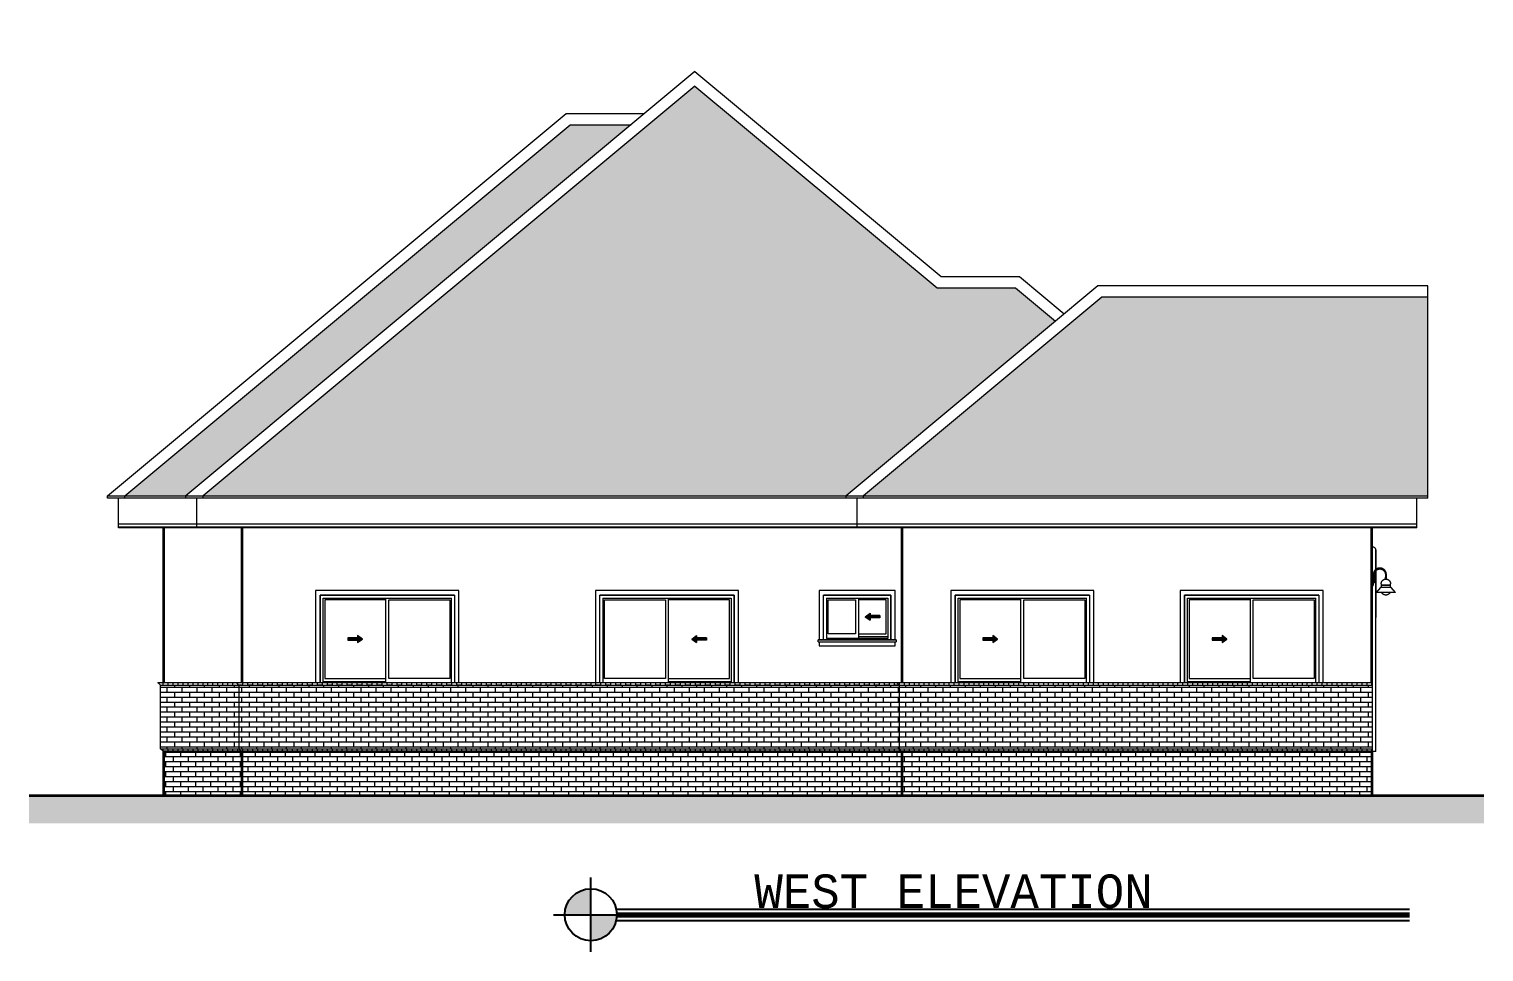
# Model space of a CAD drawing. Header units: inches. Extents: x 8351 to 42256, y 21052 to 33437.
# Drawn here: x 24997 to 25777, y 23661 to 24156 of the extents above; entities that cross this region are included whole.
import ezdxf

# ---------------------------------------------------------------- set-up
doc = ezdxf.new("R2010")
doc.units = ezdxf.units.IN
doc.header["$MEASUREMENT"] = 0
for name, color, linetype, lineweight in [('A-CLNG', 13, 'Continuous', 13), ('A-DETL-GENF', 92, 'Continuous', 9), ('A-FLOR-PATT', 8, 'Continuous', 13), ('A-GENM', 13, 'Continuous', 9), ('A-GLAZ', 160, 'Continuous', 13), ('A-ROOF', 7, 'Continuous', 9), ('A-WALL', 7, 'Continuous', 35), ('E-LITE-EQPM', 33, 'Continuous', 9)]:
    doc.layers.add(name, color=color, linetype=linetype, lineweight=lineweight)
doc.styles.get("Standard").update_dxf_attribs({"font": 'consolab.ttf', "height": 11})
pattern_1 = [(0, (25173.9057, 23744.362), (0, 2.667), []), (90, (25173.9057, 23744.362), (-4, 2.667), [2.667, -2.667])]
pattern_2 = [(0, (-105.393, 0), (0, 2.667), []), (90, (-105.393, 0), (-4, 2.667), [2.667, -2.667])]

# ---------------------------------------------------------------- blocks, each defined once
blk = doc.blocks.new('M_Window-Sliding-Double - 1500 x 1200mm-320546-West')
at = {"layer": 'A-DETL-GENF', "lineweight": 13}
blk.add_hatch(color=256, dxfattribs=at).paths.add_polyline_path([(180.48, 58.54), (180.48, 59.72), (185.73, 59.72), (185.73, 61.03), (180.48, 61.03), (180.48, 62.21), (177.86, 60.38)], flags=0)
at = {"layer": 'A-DETL-GENF'}
for p, q in [((177.86, 60.38), (180.48, 62.21)), ((177.86, 60.38), (180.48, 62.21)), ((177.86, 60.38), (180.48, 58.54)), ((180.48, 58.54), (177.86, 60.38)), ((180.48, 62.21), (180.48, 61.03)), ((180.48, 62.21), (180.48, 61.03)), ((185.73, 61.03), (180.48, 61.03)), ((180.48, 61.03), (185.73, 61.03)), ((180.48, 59.72), (180.48, 58.54)), ((185.73, 59.72), (180.48, 59.72)), ((180.48, 59.72), (180.48, 58.54)), ((185.73, 59.72), (180.48, 59.72)), ((185.73, 61.03), (185.73, 59.72)), ((185.73, 61.03), (185.73, 59.72))]:
    blk.add_line(p, q, dxfattribs=at)
at = {"layer": 'A-GLAZ', "lineweight": 9}
for p, q in [((200.61, 84), (128.61, 84)), ((128.61, 37), (128.61, 84)), ((130.22, 82.39), (130.22, 37)), ((130.22, 82.39), (199, 82.39)), ((131.11, 81.5), (163.73, 81.5)), ((131.11, 39.25), (131.11, 81.5)), ((163.73, 81.5), (163.73, 39.25)), ((165.48, 37), (165.48, 82.39)), ((198.11, 81.5), (165.48, 81.5)), ((198.11, 39.25), (198.11, 81.5)), ((199, 82.39), (199, 37)), ((200.61, 37), (200.61, 84)), ((163.73, 39.25), (131.11, 39.25)), ((165.48, 39.25), (198.11, 39.25)), ((199, 37.5), (165.48, 37.5)), ((199, 37.5), (165.48, 37.5))]:
    blk.add_line(p, q, dxfattribs=at)
blk = doc.blocks.new('M_Trim-Window-Exterior-Flat - with Sill-320549-West')
at = {"layer": 'A-GENM'}
for p, q in [((202.97, 86.36), (126.24, 86.36)), ((126.24, 86.36), (126.24, 37)), ((202.97, 37), (202.97, 86.36)), ((128.61, 37), (128.61, 84)), ((128.61, 84), (200.61, 84)), ((200.61, 84), (200.61, 37))]:
    blk.add_line(p, q, dxfattribs=at)
blk = doc.blocks.new('M_Window-Sliding-Double - 1500 x 1200mm-319048-West')
at = {"layer": 'A-DETL-GENF', "lineweight": 13}
blk.add_hatch(color=256, dxfattribs=at).paths.add_polyline_path([(-1.27, 58.54), (1.36, 60.38), (-1.27, 62.21), (-1.27, 61.03), (-6.52, 61.03), (-6.52, 59.72), (-1.27, 59.72)], flags=0)
at = {"layer": 'A-DETL-GENF'}
for p, q in [((-6.52, 61.03), (-6.52, 59.72)), ((-6.52, 61.03), (-1.27, 61.03)), ((-1.27, 61.03), (-6.52, 61.03)), ((-6.52, 61.03), (-6.52, 59.72)), ((-6.52, 59.72), (-1.27, 59.72)), ((-6.52, 59.72), (-1.27, 59.72)), ((-1.27, 62.21), (-1.27, 61.03)), ((1.36, 60.38), (-1.27, 62.21)), ((1.36, 60.38), (-1.27, 62.21)), ((-1.27, 62.21), (-1.27, 61.03)), ((1.36, 60.38), (-1.27, 58.54)), ((-1.27, 58.54), (1.36, 60.38)), ((-1.27, 59.72), (-1.27, 58.54)), ((-1.27, 59.72), (-1.27, 58.54))]:
    blk.add_line(p, q, dxfattribs=at)
at = {"layer": 'A-GLAZ', "lineweight": 9}
for p, q in [((50.61, 84), (-21.39, 84)), ((-21.39, 84), (-21.39, 37)), ((-19.78, 82.39), (49, 82.39)), ((-19.78, 37), (-19.78, 82.39)), ((-18.89, 81.5), (-18.89, 39.25)), ((13.73, 81.5), (-18.89, 81.5)), ((13.73, 82.39), (13.73, 37)), ((15.48, 39.25), (15.48, 81.5)), ((15.48, 81.5), (48.11, 81.5)), ((48.11, 81.5), (48.11, 39.25)), ((49, 37), (49, 82.39)), ((50.61, 84), (50.61, 37)), ((-18.89, 39.25), (13.73, 39.25)), ((48.11, 39.25), (15.48, 39.25)), ((13.73, 37.5), (-19.78, 37.5)), ((13.73, 37.5), (-19.78, 37.5))]:
    blk.add_line(p, q, dxfattribs=at)
blk = doc.blocks.new('M_Trim-Window-Exterior-Flat - with Sill-319051-West')
at = {"layer": 'A-GENM'}
for p, q in [((-23.76, 86.36), (-23.76, 37)), ((52.97, 86.36), (-23.76, 86.36)), ((52.97, 37), (52.97, 86.36)), ((-21.39, 37), (-21.39, 84)), ((-21.39, 84), (50.61, 84)), ((50.61, 84), (50.61, 37))]:
    blk.add_line(p, q, dxfattribs=at)
blk = doc.blocks.new('M_Window-Sliding-Double - 1500 x 1200mm 4-320541-West')
at = {"layer": 'A-DETL-GENF', "lineweight": 13}
blk.add_hatch(color=256, dxfattribs=at).paths.add_polyline_path([(273.48, 70.54), (273.48, 71.72), (278.73, 71.72), (278.73, 73.03), (273.48, 73.03), (273.48, 74.21), (270.86, 72.38)], flags=0)
at = {"layer": 'A-DETL-GENF'}
for p, q in [((270.86, 72.38), (273.48, 74.21)), ((270.86, 72.38), (273.48, 74.21)), ((270.86, 72.38), (273.48, 70.54)), ((273.48, 70.54), (270.86, 72.38)), ((273.48, 74.21), (273.48, 73.03)), ((273.48, 74.21), (273.48, 73.03)), ((278.73, 73.03), (273.48, 73.03)), ((273.48, 73.03), (278.73, 73.03)), ((273.48, 71.72), (273.48, 70.54)), ((278.73, 71.72), (273.48, 71.72)), ((273.48, 71.72), (273.48, 70.54)), ((278.73, 71.72), (273.48, 71.72)), ((278.73, 73.03), (278.73, 71.72)), ((278.73, 73.03), (278.73, 71.72))]:
    blk.add_line(p, q, dxfattribs=at)
at = {"layer": 'A-GLAZ', "lineweight": 9}
for p, q in [((284.61, 84), (248.61, 84)), ((248.61, 60), (248.61, 84)), ((250.22, 82.39), (250.22, 60.75)), ((250.22, 82.39), (283, 82.39)), ((251.11, 81.5), (265.73, 81.5)), ((251.11, 63.25), (251.11, 81.5)), ((265.73, 81.5), (265.73, 63.25)), ((267.48, 60.75), (267.48, 82.39)), ((282.11, 81.5), (267.48, 81.5)), ((282.11, 63.25), (282.11, 81.5)), ((283, 82.39), (283, 60.75)), ((284.61, 60), (284.61, 84)), ((265.73, 63.25), (251.11, 63.25)), ((267.48, 63.25), (282.11, 63.25)), ((284.61, 60), (248.61, 60)), ((283, 60.75), (250.22, 60.75)), ((283, 61.5), (267.48, 61.5)), ((283, 61.5), (267.48, 61.5))]:
    blk.add_line(p, q, dxfattribs=at)
blk = doc.blocks.new('M_Trim-Window-Exterior-Flat - with Sill-320544-West')
at = {"layer": 'A-GENM'}
for p, q in [((286.97, 86.36), (246.24, 86.36)), ((246.24, 86.36), (246.24, 60)), ((286.97, 60), (286.97, 86.36)), ((248.61, 60), (248.61, 84)), ((248.61, 84), (284.61, 84)), ((284.61, 84), (284.61, 60)), ((245.74, 59.9), (245.74, 60)), ((245.74, 60), (287.47, 60)), ((245.74, 58.82), (245.74, 59.9)), ((287.47, 59.9), (245.74, 59.9)), ((245.74, 58.82), (287.47, 58.82)), ((246.24, 60), (248.61, 60)), ((246.24, 58.82), (246.24, 56.83)), ((246.24, 56.83), (286.97, 56.83)), ((284.61, 60), (286.97, 60)), ((286.97, 56.83), (286.97, 58.82)), ((287.47, 60), (287.47, 59.9)), ((287.47, 59.9), (287.47, 58.82))]:
    blk.add_line(p, q, dxfattribs=at)
blk = doc.blocks.new('Generic Models 1 - Generic Models 1-342427-West')
at = {"layer": 'A-GENM'}
for q in [(544.61, 72), (542.61, 0)]:
    blk.add_line((544.61, 0), q, dxfattribs=at)
at = {"layer": 'A-GENM', "flags": 128}
for points in [[(542.61, 110), (542.69, 110), (542.77, 109.99), (542.85, 109.99), (542.93, 109.97), (543, 109.96), (543.08, 109.94), (543.16, 109.92), (543.24, 109.9), (543.31, 109.87), (543.39, 109.84), (543.46, 109.81), (543.53, 109.77), (543.6, 109.74), (543.67, 109.69), (543.74, 109.65), (543.8, 109.6), (543.86, 109.56), (543.93, 109.5), (543.98, 109.45), (544.04, 109.39), (544.1, 109.33), (544.15, 109.27), (544.2, 109.21), (544.24, 109.15), (544.29, 109.08), (544.33, 109.01), (544.37, 108.94), (544.41, 108.87), (544.44, 108.8), (544.47, 108.72), (544.5, 108.65), (544.52, 108.57), (544.54, 108.5), (544.56, 108.42), (544.58, 108.34), (544.59, 108.26), (544.6, 108.18), (544.6, 108.1), (544.61, 108.02), (544.61, 108)], [(544.61, 97.62), (544.61, 97.82), (544.61, 98.81), (544.61, 99.75), (544.61, 100.64), (544.61, 101.49), (544.61, 102.29), (544.61, 103.05), (544.61, 103.75), (544.61, 104.4), (544.61, 105), (544.61, 105.55), (544.61, 106.05), (544.61, 106.49), (544.61, 106.87), (544.61, 107.2), (544.61, 107.48), (544.61, 107.69), (544.61, 107.85), (544.61, 107.95), (544.61, 108), (544.61, 108)], [(544.61, 108), (544.61, 107.97), (544.61, 107.88), (544.61, 107.74), (544.61, 107.54), (544.61, 107.28), (544.61, 106.97), (544.61, 106.6), (544.61, 106.17), (544.61, 105.69), (544.61, 105.16), (544.61, 104.57), (544.61, 103.93), (544.61, 103.24), (544.61, 102.5), (544.61, 101.71), (544.61, 100.88), (544.61, 99.99), (544.61, 99.07), (544.61, 98.09), (544.61, 97.62)], [(544.61, 72), (544.61, 73.44), (544.61, 74.88), (544.61, 76.31), (544.61, 77.74), (544.61, 79.15), (544.61, 80.56), (544.61, 81.95), (544.61, 83.32), (544.61, 84.68), (544.61, 86.02), (544.61, 87.33), (544.61, 88.62), (544.61, 89.89), (544.61, 91.12), (544.61, 92.33), (544.61, 93.5), (544.61, 94.64), (544.61, 95.74), (544.61, 96.8), (544.61, 96.95)], [(544.61, 96.95), (544.61, 96.03), (544.61, 94.94), (544.61, 93.81), (544.61, 92.65), (544.61, 91.45), (544.61, 90.22), (544.61, 88.97), (544.61, 87.68), (544.61, 86.38), (544.61, 85.04), (544.61, 83.69), (544.61, 82.32), (544.61, 80.93), (544.61, 79.53), (544.61, 78.12), (544.61, 76.7), (544.61, 75.26), (544.61, 73.83), (544.61, 72.39), (544.61, 72)]]:
    blk.add_lwpolyline(points, dxfattribs=at)
blk = doc.blocks.new('Generic Models 3 - Generic Models 2-343092-West')
at = {"layer": 'A-GENM'}
h = blk.add_hatch(dxfattribs=at)
h.set_pattern_fill('FP_7', color=256, style=0, pattern_type=2)
h.set_pattern_definition([(270, (-105.393, -91), (2.667, 2e-16), []), (0, (-105.393, -91), (2.667, 2.828), [2.667, -2.667])])
h.paths.add_polyline_path([(-64.98, 35.59), (-66.39, 37), (-108.39, 37), (-106.98, 35.59), (-66.39, 35.59)], flags=0)
h = blk.add_hatch(dxfattribs=at)
h.set_pattern_fill('FP_3', color=256, style=0, pattern_type=2)
h.set_pattern_definition(pattern_2)
h.paths.add_polyline_path([(-106.98, 1.59), (-64.98, 1.59), (-64.98, 35.59), (-106.98, 35.59)], flags=0)
h = blk.add_hatch(dxfattribs=at)
h.set_pattern_fill('FP_5', color=256, style=0, pattern_type=2)
h.set_pattern_definition([(270, (-105.393, -166), (2.667, 2e-16), []), (0, (-105.393, -166), (2.667, 2.828), [2.667, -2.667])])
h.paths.add_polyline_path([(112.97, 35.59), (289.02, 35.59), (287.61, 37), (-66.39, 37), (-64.98, 35.59), (44.29, 35.59)], flags=0)
h = blk.add_hatch(dxfattribs=at)
h.set_pattern_fill('FP_3', color=256, style=0, pattern_type=2)
h.set_pattern_definition(pattern_2)
h.paths.add_polyline_path([(287.61, 1.59), (289.02, 1.59), (289.02, 35.59), (-64.98, 35.59), (-64.98, 1.59), (250.35, 1.59)], flags=0)
h = blk.add_hatch(dxfattribs=at)
h.set_pattern_fill('FP_2', color=256, style=0, pattern_type=2)
h.set_pattern_definition([(270, (-105.393, -193), (2.667, 2e-16), []), (0, (-105.393, -193), (2.667, 2.828), [2.667, -2.667])])
h.paths.add_polyline_path([(542.26, 35.59), (542.61, 35.59), (542.61, 37), (287.61, 37), (289.02, 35.59), (525.09, 35.59)], flags=0)
h = blk.add_hatch(dxfattribs=at)
h.set_pattern_fill('FP_3', color=256, style=0, pattern_type=2)
h.set_pattern_definition(pattern_2)
h.paths.add_polyline_path([(323.02, 1.59), (542.61, 1.59), (542.61, 35.59), (289.02, 35.59), (289.02, 1.59)], flags=0)
h = blk.add_hatch(dxfattribs=at)
h.set_pattern_fill('FP_8', color=256, style=0, pattern_type=2)
h.set_pattern_definition([(270, (-105.393, -108), (2.667, 2e-16), []), (0, (-105.393, -108), (2.667, 2.828), [2.667, -2.667])])
h.paths.add_polyline_path([(-63.39, 0), (-64.98, 1.59), (-106.98, 1.59), (-105.39, 0), (-64.98, 0)], flags=0)
h = blk.add_hatch(dxfattribs=at)
h.set_pattern_fill('FP_6', color=256, style=0, pattern_type=2)
h.set_pattern_definition([(270, (-105.393, -183), (2.667, 2e-16), []), (0, (-105.393, -183), (2.667, 2.828), [2.667, -2.667])])
h.paths.add_polyline_path([(112.97, 0), (290.61, 0), (289.02, 1.59), (-64.98, 1.59), (-63.39, 0), (44.29, 0)], flags=0)
h = blk.add_hatch(dxfattribs=at)
h.set_pattern_fill('FP_4', color=256, style=0, pattern_type=2)
h.set_pattern_definition([(270, (-105.393, -210), (2.667, 2e-16), []), (0, (-105.393, -210), (2.667, 2.828), [2.667, -2.667])])
h.paths.add_polyline_path([(542.26, 0), (542.61, 0), (542.61, 1.59), (289.02, 1.59), (290.61, 0), (525.09, 0)], flags=0)
for p, q in [((-108.39, 37), (-66.39, 37)), ((-106.98, 35.59), (-108.39, 37)), ((-106.98, 35.59), (-64.98, 35.59)), ((-106.98, 1.59), (-106.98, 35.59)), ((-66.39, 37), (287.61, 37)), ((-66.39, 37), (-64.98, 35.59)), ((-64.98, 35.59), (289.02, 35.59)), ((-64.98, 35.59), (-64.98, 1.59)), ((287.61, 37), (542.61, 37)), ((287.61, 37), (289.02, 35.59)), ((289.02, 35.59), (542.61, 35.59)), ((289.02, 35.59), (289.02, 1.59)), ((542.61, 37), (542.61, 35.59)), ((542.61, 35.59), (542.61, 1.59)), ((-106.98, 1.59), (-64.98, 1.59)), ((-105.39, 0), (-106.98, 1.59)), ((-64.98, 1.59), (289.02, 1.59)), ((-64.98, 1.59), (-63.39, 0)), ((289.02, 1.59), (542.61, 1.59)), ((289.02, 1.59), (290.61, 0)), ((542.61, 1.59), (542.61, 0)), ((-105.39, 0), (-63.39, 0)), ((-63.39, 0), (290.61, 0)), ((290.61, 0), (542.61, 0))]:
    blk.add_line(p, q, dxfattribs=at)
blk = doc.blocks.new('M_Wall Lamp - Bracket - 100W - 120V-351527-West')
at = {"layer": 'E-LITE-EQPM'}
for p, q in [((543.36, 95.03), (543.36, 91.91)), ((543.86, 91.91), (543.86, 95.03)), ((549.79, 95.03), (549.79, 93.57)), ((550.29, 93.57), (550.29, 95.03)), ((543.25, 92.52), (542.61, 92.52)), ((542.61, 89.14), (543.25, 89.14)), ((543.25, 92.52), (543.25, 89.14)), ((543.25, 91.91), (543.97, 91.91)), ((543.97, 90.83), (543.97, 91.91)), ((547.16, 88.09), (544.92, 85.41)), ((552.93, 88.09), (547.16, 88.09)), ((547.54, 90.07), (547.54, 89.36)), ((547.54, 89.36), (547.54, 88.09)), ((552.54, 89.36), (547.54, 89.36)), ((547.54, 89.36), (552.54, 89.36)), ((547.54, 88.09), (547.54, 87.94)), ((549.67, 93.57), (549.67, 92.58)), ((550.42, 93.57), (549.67, 93.57)), ((550.42, 92.58), (549.67, 92.58)), ((550.42, 92.58), (550.42, 93.57)), ((552.54, 89.36), (552.54, 90.07)), ((552.54, 88.09), (552.54, 89.36)), ((552.54, 87.94), (552.54, 88.09)), ((555.17, 85.41), (552.93, 88.09)), ((555.17, 85.41), (544.92, 85.41))]:
    blk.add_line(p, q, dxfattribs=at)
at = {"layer": 'E-LITE-EQPM', "flags": 128}
for points in [[(550.29, 95.03), (550.29, 95.17), (550.28, 95.31), (550.27, 95.45), (550.25, 95.58), (550.22, 95.72), (550.19, 95.85), (550.16, 95.99), (550.12, 96.12), (550.07, 96.25), (550.02, 96.38), (549.96, 96.51), (549.9, 96.63), (549.84, 96.75), (549.76, 96.87), (549.69, 96.99), (549.61, 97.1), (549.52, 97.21), (549.43, 97.32), (549.34, 97.42), (549.24, 97.52), (549.14, 97.61), (549.04, 97.7), (548.93, 97.79), (548.82, 97.87), (548.7, 97.95), (548.58, 98.02), (548.46, 98.09), (548.34, 98.15), (548.21, 98.21), (548.08, 98.26), (547.95, 98.31), (547.82, 98.35), (547.69, 98.39), (547.55, 98.42), (547.42, 98.45), (547.28, 98.47), (547.14, 98.48), (547, 98.49), (546.86, 98.5), (546.72, 98.5), (546.59, 98.49), (546.45, 98.48), (546.31, 98.46), (546.17, 98.44), (546.04, 98.41), (545.9, 98.37), (545.77, 98.33), (545.64, 98.29), (545.51, 98.24), (545.38, 98.18), (545.26, 98.12), (545.14, 98.06), (545.02, 97.99), (544.9, 97.91), (544.79, 97.83), (544.67, 97.75), (544.57, 97.66), (544.46, 97.57), (544.36, 97.47), (544.27, 97.37), (544.18, 97.27), (544.09, 97.16), (544.01, 97.05), (543.93, 96.94), (543.85, 96.82), (543.79, 96.7), (543.72, 96.57), (543.66, 96.45), (543.61, 96.32), (543.56, 96.19), (543.51, 96.06), (543.48, 95.93), (543.44, 95.79), (543.42, 95.66), (543.39, 95.52), (543.38, 95.38), (543.36, 95.24), (543.36, 95.1), (543.36, 95.03)], [(543.86, 95.03), (543.86, 95.15), (543.87, 95.27), (543.88, 95.39), (543.9, 95.5), (543.92, 95.62), (543.94, 95.74), (543.97, 95.85), (544.01, 95.96), (544.05, 96.08), (544.09, 96.19), (544.14, 96.29), (544.19, 96.4), (544.25, 96.5), (544.31, 96.61), (544.38, 96.71), (544.45, 96.8), (544.52, 96.9), (544.59, 96.99), (544.67, 97.07), (544.76, 97.16), (544.85, 97.24), (544.94, 97.32), (545.03, 97.39), (545.12, 97.46), (545.22, 97.53), (545.32, 97.59), (545.43, 97.65), (545.53, 97.7), (545.64, 97.75), (545.75, 97.8), (545.86, 97.84), (545.98, 97.87), (546.09, 97.91), (546.21, 97.93), (546.32, 97.95), (546.44, 97.97), (546.56, 97.99), (546.68, 97.99), (546.79, 98), (546.91, 98), (547.03, 97.99), (547.15, 97.98), (547.27, 97.97), (547.38, 97.95), (547.5, 97.92), (547.62, 97.89), (547.73, 97.86), (547.84, 97.82), (547.95, 97.78), (548.06, 97.73), (548.17, 97.68), (548.27, 97.62), (548.38, 97.56), (548.48, 97.5), (548.57, 97.43), (548.67, 97.36), (548.76, 97.28), (548.85, 97.2), (548.93, 97.12), (549.01, 97.03), (549.09, 96.95), (549.17, 96.85), (549.24, 96.76), (549.31, 96.66), (549.37, 96.56), (549.43, 96.46), (549.48, 96.35), (549.53, 96.24), (549.58, 96.14), (549.62, 96.02), (549.66, 95.91), (549.69, 95.8), (549.72, 95.68), (549.75, 95.57), (549.76, 95.45), (549.78, 95.33), (549.79, 95.21), (549.79, 95.09), (549.79, 95.03)], [(543.61, 90.47), (543.59, 90.47), (543.58, 90.47), (543.56, 90.47), (543.55, 90.47), (543.54, 90.48), (543.52, 90.48), (543.51, 90.48), (543.49, 90.49), (543.48, 90.49), (543.47, 90.5), (543.45, 90.5), (543.44, 90.51), (543.43, 90.52), (543.42, 90.52), (543.4, 90.53), (543.39, 90.54), (543.38, 90.55), (543.37, 90.56), (543.36, 90.57), (543.35, 90.58), (543.34, 90.59), (543.33, 90.6), (543.32, 90.61), (543.31, 90.62), (543.3, 90.64), (543.3, 90.65), (543.29, 90.66), (543.28, 90.67), (543.28, 90.69), (543.27, 90.7), (543.27, 90.71), (543.26, 90.73), (543.26, 90.74), (543.25, 90.76), (543.25, 90.77), (543.25, 90.78), (543.25, 90.8)], [(543.97, 90.83), (543.97, 90.82), (543.97, 90.8), (543.97, 90.79), (543.97, 90.77), (543.96, 90.76), (543.96, 90.74), (543.96, 90.73), (543.95, 90.72), (543.95, 90.7), (543.94, 90.69), (543.94, 90.68), (543.93, 90.66), (543.92, 90.65), (543.91, 90.64), (543.91, 90.63), (543.9, 90.61), (543.89, 90.6), (543.88, 90.59), (543.87, 90.58), (543.86, 90.57), (543.85, 90.56), (543.84, 90.55), (543.83, 90.54), (543.82, 90.53), (543.8, 90.53), (543.79, 90.52), (543.78, 90.51), (543.77, 90.5), (543.75, 90.5), (543.74, 90.49), (543.73, 90.49), (543.71, 90.48), (543.7, 90.48), (543.68, 90.48), (543.67, 90.47), (543.66, 90.47), (543.64, 90.47), (543.63, 90.47), (543.61, 90.47), (543.61, 90.47)], [(547.54, 90.07), (547.55, 90.17), (547.55, 90.27), (547.56, 90.37), (547.58, 90.47), (547.59, 90.57), (547.62, 90.66), (547.64, 90.76), (547.67, 90.86), (547.7, 90.95), (547.74, 91.04), (547.78, 91.14), (547.83, 91.22), (547.87, 91.31), (547.93, 91.4), (547.98, 91.48), (548.04, 91.56), (548.1, 91.64), (548.16, 91.72), (548.23, 91.79), (548.3, 91.86), (548.38, 91.93), (548.45, 92), (548.53, 92.06), (548.61, 92.12), (548.69, 92.17), (548.78, 92.23), (548.87, 92.28), (548.95, 92.32), (549.05, 92.36), (549.14, 92.4), (549.23, 92.43), (549.33, 92.47), (549.42, 92.49), (549.52, 92.51), (549.62, 92.53), (549.72, 92.55), (549.82, 92.56), (549.92, 92.57), (550.02, 92.57), (550.04, 92.57)], [(550.04, 92.57), (550.14, 92.57), (550.24, 92.56), (550.34, 92.55), (550.44, 92.54), (550.54, 92.52), (550.64, 92.5), (550.73, 92.47), (550.83, 92.44), (550.92, 92.41), (551.02, 92.37), (551.11, 92.33), (551.2, 92.29), (551.29, 92.24), (551.37, 92.19), (551.46, 92.13), (551.54, 92.08), (551.62, 92.01), (551.69, 91.95), (551.77, 91.88), (551.84, 91.81), (551.91, 91.74), (551.97, 91.66), (552.03, 91.58), (552.09, 91.5), (552.15, 91.42), (552.2, 91.34), (552.25, 91.25), (552.29, 91.16), (552.34, 91.07), (552.37, 90.98), (552.41, 90.88), (552.44, 90.79), (552.47, 90.69), (552.49, 90.59), (552.51, 90.5), (552.52, 90.4), (552.53, 90.3), (552.54, 90.2), (552.54, 90.1), (552.54, 90.07)], [(550.04, 84), (549.94, 84), (549.84, 84.01), (549.74, 84.02), (549.65, 84.03), (549.55, 84.05), (549.45, 84.07), (549.35, 84.1), (549.26, 84.13), (549.16, 84.16), (549.07, 84.2), (548.98, 84.24), (548.89, 84.28), (548.8, 84.33), (548.72, 84.38), (548.63, 84.44), (548.55, 84.49), (548.47, 84.56), (548.4, 84.62), (548.32, 84.69), (548.25, 84.76), (548.18, 84.83), (548.12, 84.91), (548.06, 84.99), (548, 85.07), (547.94, 85.15), (547.89, 85.23), (547.84, 85.32), (547.79, 85.41)], [(552.3, 85.41), (552.26, 85.35), (552.21, 85.26), (552.16, 85.17), (552.11, 85.09), (552.05, 85.01), (551.99, 84.93), (551.92, 84.85), (551.86, 84.78), (551.79, 84.71), (551.71, 84.64), (551.64, 84.57), (551.56, 84.51), (551.48, 84.45), (551.39, 84.4), (551.31, 84.34), (551.22, 84.3), (551.13, 84.25), (551.04, 84.21), (550.95, 84.17), (550.86, 84.14), (550.76, 84.1), (550.66, 84.08), (550.57, 84.06), (550.47, 84.04), (550.37, 84.02), (550.27, 84.01), (550.17, 84), (550.07, 84), (550.04, 84)]]:
    blk.add_lwpolyline(points, dxfattribs=at)

msp = doc.modelspace()

# ---------------------------------------------------------------- hatches: boundary and pattern name
at = {"transparency": 33554544}
h = msp.add_hatch(dxfattribs=at)
h.set_pattern_fill('AR-RSHKE', color=8, style=0)
h.set_pattern_definition([(0, (-7191.439, 20651.825), (25.5, 12), [6, -5, 7, -3, 9, -4]), (0, (-7185.439, 20652.325), (25.5, 12), [5, -19, 4, -6]), (0, (-7173.439, 20651.075), (25.5, 12), [3, -31]), (90, (-7191.439, 20651.825), (-8.5, 12), [11.5, -36.5]), (90, (-7185.439, 20651.825), (-8.5, 12), [11.25, -36.75]), (90, (-7180.439, 20651.825), (-8.5, 12), [10.5, -37.5]), (90, (-7173.439, 20651.075), (-8.5, 12), [11.5, -36.5]), (90, (-7170.439, 20651.075), (-8.5, 12), [11.5, -36.5]), (90, (-7161.439, 20651.825), (-8.5, 12), [11, -37])])
h.paths.add_polyline_path([(25457.46, 24645.02), (25365.81, 24645.02), (25241.01, 24541.02), (25382.01, 24423.52), (25723.26, 24423.52)])
h.paths.add_polyline_path([(25236.32, 24537.11), (25209.59, 24514.84), (25197.05, 24514.84), (25306.64, 24423.52), (25372.64, 24423.52)])
h.paths.add_polyline_path([(25319.31, 24104.66), (25286.68, 24104.66), (25047.88, 23905.66), (25080.51, 23905.66)])
h.paths.add_polyline_path([(25353.51, 24125.35), (25089.88, 23905.66), (25434.51, 23905.66), (25546.83, 23999.26), (25525.34, 24017.16), (25483.34, 24017.16)])
h.paths.add_polyline_path([(25746.51, 24012.16), (25571.68, 24012.16), (25443.88, 23905.66), (25746.51, 23905.66)])
at = {"lineweight": -2, "transparency": 33554544}
h = msp.add_hatch(color=7, dxfattribs=at)
h.paths.add_polyline_path([(25297.67, 23694.79, 0.414214), (25283.73, 23680.85), (25297.67, 23680.85)])
h.paths.add_polyline_path([(25311.6, 23680.85), (25297.67, 23680.85), (25297.67, 23666.92, 0.414214)])
at = {"layer": 'A-FLOR-PATT', "lineweight": 9}
h = msp.add_hatch(dxfattribs=at)
h.set_pattern_fill('FP_1', color=256, style=0, pattern_type=2)
h.set_pattern_definition(pattern_1)
h.paths.add_polyline_path([(25110.51, 23744.86), (25110.51, 23768.36), (25068.51, 23768.36), (25068.51, 23744.86), (25108.93, 23744.86)], flags=0)
h = msp.add_hatch(dxfattribs=at)
h.set_pattern_fill('FP_1', color=256, style=0, pattern_type=2)
h.set_pattern_definition(pattern_1)
h.paths.add_polyline_path([(25286.88, 23744.86), (25464.51, 23744.86), (25464.51, 23768.36), (25110.51, 23768.36), (25110.51, 23744.86), (25218.19, 23744.86)], flags=0)
h = msp.add_hatch(dxfattribs=at)
h.set_pattern_fill('FP_1', color=256, style=0, pattern_type=2)
h.set_pattern_definition(pattern_1)
h.paths.add_polyline_path([(25464.51, 23744.86), (25716.51, 23744.86), (25716.51, 23768.36), (25464.51, 23768.36)], flags=0)
at = {"layer": 'A-WALL', "transparency": 33554687}
h = msp.add_hatch(dxfattribs=at)
h.set_pattern_fill('EARTH', color=9, scale=23)
h.set_pattern_definition([(0, (-7189.564, 20133.97), (5.75, 5.75), [5.75, -5.75]), (0, (-7189.564, 20136.126), (5.75, 5.75), [5.75, -5.75]), (0, (-7189.564, 20138.2824), (5.75, 5.75), [5.75, -5.75]), (90, (-7188.8453, 20139.001), (-5.75, 5.75), [5.75, -5.75]), (90, (-7186.689, 20139.001), (-5.75, 5.75), [5.75, -5.75]), (90, (-7184.533, 20139.001), (-5.75, 5.75), [5.75, -5.75])])
h.paths.add_polyline_path([(25776.51, 23744.86), (24996.51, 23744.86), (24996.51, 23729.86), (25776.51, 23729.86)])

# ---------------------------------------------------------------- linework, layer by layer
at = {"lineweight": -2}
for p, q in [((25297.67, 23660.92), (25297.67, 23700.79)), ((25277.73, 23680.85), (25311.6, 23680.85)), ((25311.6, 23683.85), (25736.65, 23683.85)), ((25311.6, 23677.85), (25736.65, 23677.85))]:
    msp.add_line(p, q, dxfattribs=at)
at = {"lineweight": 70}
msp.add_line((25311.6, 23680.85), (25736.65, 23680.85), dxfattribs=at)
at = {"lineweight": -2}
msp.add_circle((25297.67, 23680.85), 13.94, dxfattribs=at)
at = {"layer": 'A-CLNG'}
for p, q in [((25044.51, 23890.61), (25740.51, 23890.61)), ((25044.51, 23888.36), (25044.51, 23890.61)), ((25740.51, 23888.36), (25044.51, 23888.36)), ((25086.51, 23888.36), (25086.51, 23890.61)), ((25440.51, 23888.36), (25440.51, 23890.61)), ((25740.51, 23888.36), (25740.51, 23890.61))]:
    msp.add_line(p, q, dxfattribs=at)
at = {"layer": 'A-ROOF'}
for p, q in [((25353.51, 24133.16), (25080.51, 23905.66)), ((25353.51, 24133.16), (25485.51, 24023.16)), ((25353.51, 24125.35), (25089.88, 23905.66)), ((25353.51, 24125.35), (25483.34, 24017.16)), ((25038.51, 23905.66), (25284.51, 24110.66)), ((25284.51, 24110.66), (25326.51, 24110.66)), ((25047.88, 23905.66), (25286.68, 24104.66)), ((25286.68, 24104.66), (25319.31, 24104.66)), ((25569.51, 24018.16), (25434.51, 23905.66)), ((25483.34, 24017.16), (25525.34, 24017.16)), ((25485.51, 24023.16), (25527.51, 24023.16)), ((25525.34, 24017.16), (25546.83, 23999.26)), ((25527.51, 24023.16), (25551.51, 24003.16)), ((25746.51, 24018.16), (25569.51, 24018.16)), ((25746.51, 23904.36), (25746.51, 24018.16)), ((25571.68, 24012.16), (25443.88, 23905.66)), ((25746.51, 24012.16), (25571.68, 24012.16)), ((25038.51, 23905.66), (25746.51, 23905.66)), ((25038.51, 23904.36), (25038.51, 23905.66)), ((25746.51, 23904.36), (25038.51, 23904.36)), ((25044.51, 23890.61), (25044.51, 23904.36)), ((25047.88, 23904.36), (25047.88, 23905.66)), ((25080.51, 23904.36), (25080.51, 23905.66)), ((25086.51, 23890.61), (25086.51, 23904.36)), ((25089.88, 23904.36), (25089.88, 23905.66)), ((25434.51, 23904.36), (25434.51, 23905.66)), ((25440.51, 23890.61), (25440.51, 23904.36)), ((25443.88, 23904.36), (25443.88, 23905.66)), ((25740.51, 23890.61), (25740.51, 23904.36)), ((25740.51, 23888.86), (25044.51, 23888.86))]:
    msp.add_line(p, q, dxfattribs=at)
at = {"layer": 'A-WALL'}
for p, q in [((25068.51, 23888.36), (25068.51, 23805.36)), ((25110.51, 23888.36), (25110.51, 23805.36)), ((25464.51, 23888.36), (25464.51, 23805.36)), ((25716.51, 23805.36), (25716.51, 23888.36)), ((25068.51, 23768.36), (25716.51, 23768.36)), ((25068.51, 23768.36), (25068.51, 23744.86)), ((25110.51, 23768.36), (25110.51, 23744.86)), ((25464.51, 23768.36), (25464.51, 23744.86)), ((25716.51, 23768.36), (25716.51, 23744.86)), ((24996.51, 23744.86), (25776.51, 23744.86))]:
    msp.add_line(p, q, dxfattribs=at)

# ---------------------------------------------------------------- block references
at = {"layer": 'A-GENM'}
for name, p in [('Generic Models 1 - Generic Models 1-342427-West', (25173.91, 23768.36)), ('M_Trim-Window-Exterior-Flat - with Sill-319051-West', (25173.91, 23768.36)), ('M_Trim-Window-Exterior-Flat - with Sill-320549-West', (25173.91, 23768.36)), ('M_Trim-Window-Exterior-Flat - with Sill-320544-West', (25173.91, 23768.36)), ('M_Trim-Window-Exterior-Flat - with Sill-319051-West', (25514.41, 23768.36)), ('M_Trim-Window-Exterior-Flat - with Sill-319051-West', (25637.41, 23768.36)), ('Generic Models 3 - Generic Models 2-343092-West', (25173.91, 23768.36))]:
    msp.add_blockref(name, p, dxfattribs=at)
at = {"layer": 'A-GLAZ'}
for name, p in [('M_Window-Sliding-Double - 1500 x 1200mm-319048-West', (25173.91, 23768.36)), ('M_Window-Sliding-Double - 1500 x 1200mm-320546-West', (25173.91, 23768.36)), ('M_Window-Sliding-Double - 1500 x 1200mm 4-320541-West', (25173.91, 23768.36)), ('M_Window-Sliding-Double - 1500 x 1200mm-319048-West', (25514.41, 23768.36)), ('M_Window-Sliding-Double - 1500 x 1200mm-319048-West', (25637.41, 23768.36))]:
    msp.add_blockref(name, p, dxfattribs=at)
at = {"layer": 'E-LITE-EQPM'}
msp.add_blockref('M_Wall Lamp - Bracket - 100W - 120V-351527-West', (25173.91, 23768.36), dxfattribs=at)

# ---------------------------------------------------------------- texts
at = {"lineweight": -2, "insert": (25385.38, 23702.47), "char_height": 18, "attachment_point": 1}
msp.add_mtext_dynamic_manual_height_columns('WEST ELEVATION', width=379.0935, gutter_width=90, heights=[0], dxfattribs=at)

doc.saveas('drawing.dxf')
